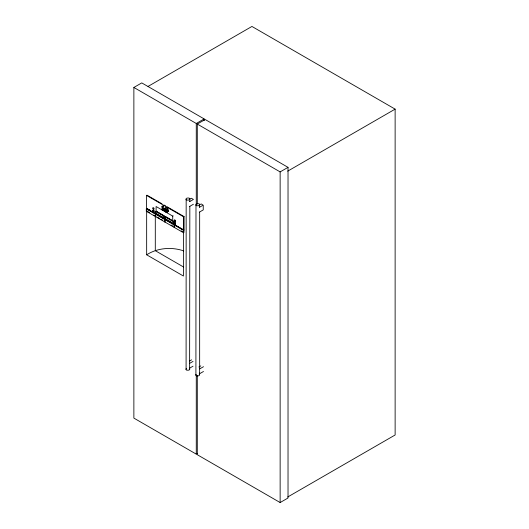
<?xml version="1.0" encoding="UTF-8"?>
<svg xmlns="http://www.w3.org/2000/svg" width="529" height="529" viewBox="0 0 529 529"><rect width="100%" height="100%" fill="white"/><g stroke="black" fill="none" stroke-linecap="round" stroke-linejoin="round"><path stroke-width="0.79" d="M167.071 209.834C165.974 206.76 162.297 208.558 164.545 211.005C165.683 213.544 169.531 211.415 165.637 210.152L165.637 210.773C167.938 212.367 163.983 211.045 164.493 209.504C164.638 208.109 166.384 209.239 166.628 210.033L168.05 209.266C167.614 208.214 165.478 206.561 164.869 208.247M166.873 211.574C168.612 212.4 168.85 209.266 166.615 209.583L165.637 210.152M189.838 206.343L189.62 369.606A2.228 1.289 0 0 1 188.635 370.174L186.988 370.221A1.693 0.979 0 0 1 186.089 369.698L186.168 198.633A2.228 1.289 0 0 1 187.16 198.064L188.8 198.018A1.693 0.979 0 0 1 189.699 198.54L189.838 201.384M189.838 198.911L189.62 199.486A2.228 1.289 0 0 1 188.635 200.055L186.988 200.101A1.693 0.979 0 0 1 186.089 199.585L185.95 199.215M199.658 373.044L199.44 375.273A2.228 1.289 0 0 1 198.448 375.841L196.808 375.888A1.693 0.979 0 0 1 195.909 375.372L195.988 204.306A2.228 1.289 0 0 1 196.98 203.738L198.62 203.691A1.693 0.979 0 0 1 199.519 204.207L199.658 207.057M185.95 369.328L186.168 368.753A2.228 1.289 0 0 1 186.585 368.422M199.658 204.578L199.44 205.153A2.228 1.289 0 0 1 198.448 205.728L196.808 205.768A1.693 0.979 0 0 1 195.909 205.252L195.77 204.882M195.77 374.995L195.988 374.42M165.022 210.813L165.994 210.251L165.491 208.717L164.519 209.279M183.418 232.634L183.418 276.026L146.659 254.799C157.47 247.856 171.68 246.719 183.728 250.905M197.582 453.366L196.266 454.127L133.87 418.102L133.87 87.457L141.759 82.901L204.148 118.926L204.148 120.572M148.067 86.412L251.93 26.45L395.13 109.126L395.13 434.983L287.71 496.995M133.87 87.457L196.266 123.475L204.148 118.926M197.291 204.049L197.291 124.07L205.173 119.514L288.027 167.349L288.027 498.001L280.139 502.55L197.291 454.715L197.291 375.557M166.952 206.687L184.066 216.566L184.066 229.745L183.616 230.003L146.533 208.598L146.533 195.419L146.983 195.161M146.533 208.598L146.983 208.333M146.308 208.869L146.758 208.611L155.962 213.928L155.513 214.185L146.308 208.869L146.308 211.269L183.497 232.74L183.953 232.476L183.953 230.082L174.742 224.765L174.292 225.03L174.292 227.424L174.742 227.166M146.308 211.269L146.758 211.005L146.758 208.611M162.615 209.537L163.534 210.066L163.534 210.694L161.98 209.801L161.98 206.323L162.958 205.761L163.587 206.125L163.587 208.968L162.615 209.537L162.615 206.687L163.587 206.125M164.354 217.571L163.904 217.829L155.718 213.108L155.718 211.428L156.167 211.17L163.673 215.501M155.718 213.108L156.167 212.843M155.638 214.258L156.088 213.994L165.293 219.31L164.843 219.568L155.638 214.258L155.638 216.652M164.493 209.504L165.471 208.942M164.519 209.755L165.491 209.193M164.579 210.02L165.557 209.458M164.691 210.284L165.663 209.722M164.836 210.555L165.815 209.993M166.628 210.033L168.05 209.266M165.445 211.23L166.417 210.668M165.683 211.395L166.959 210.965M167.309 211.111L168.282 210.549M167.309 211.263L168.288 210.701M167.296 211.481L168.275 210.912M166.318 212.268L168.229 211.111M166.503 212.281L168.162 211.283M166.675 212.261L168.063 211.435M189.448 199.38L191.379 198.263L193.422 199.446L189.561 201.675M155.718 211.428L163.904 216.149L164.354 215.892M165.127 216.864L165.577 216.599L173.763 221.327L173.314 221.585L165.127 216.864L165.127 218.537L173.314 223.264L173.763 223M165.127 218.537L165.577 218.279M164.969 219.641L165.418 219.383L174.623 224.699L174.173 224.957L164.969 219.641L164.969 222.035M172.725 216.103L172.725 220.897L156.101 211.296L156.101 206.508L172.725 216.103L173.175 215.845M189.561 206.469L193.422 204.24M199.268 205.047L201.199 203.936L202.561 204.723M199.38 207.348L203.242 205.113L203.242 209.907L199.38 212.136M146.533 195.419L183.616 216.824L184.066 216.566M174.623 227.093L174.173 227.351L174.173 224.957M197.291 124.07L280.139 171.905L288.027 167.349M174.292 225.03L183.497 230.34L183.953 230.082M287.71 171.145L395.13 109.126M189.706 360.963L191.637 359.846M189.818 363.258L193.039 361.4M189.818 368.052L193.039 366.194M198.878 367L200.808 365.889M203.5 366.696L199.638 368.925L199.638 373.719L203.5 371.49M147.697 195.571L161.96 203.804M164.096 205.04L165.524 205.86M161.98 206.323L162.615 206.687M148.411 209.16L149.839 209.98M154.832 212.863L156.253 213.69M161.246 216.573L162.674 217.393M173.367 223.569L175.509 224.805M147.465 211.415L149.595 212.645M153.84 215.091L155.962 216.321L155.513 216.579L155.513 214.185M157.503 217.207L159.626 218.437M161.047 219.251L162.463 220.071M171.079 225.05L172.5 225.863M181.116 230.842L182.531 231.662M183.503 266.966L155.295 250.68L155.295 216.295M167.389 209.14L167.607 209.471M189.699 368.653L189.838 369.024M199.658 374.697L199.519 374.32A1.693 0.979 0 0 0 199.155 374.016M280.139 171.905L280.139 502.55M199.658 212.01L199.658 368.911M196.266 123.475L196.266 204.287M196.266 374.968L196.266 454.127M183.616 216.824L183.616 230.003M183.497 230.34L183.497 232.74M173.314 221.585L173.314 223.264M164.843 219.568L164.843 221.968M163.904 216.149L163.904 217.829M146.659 211.408L146.659 254.799M152.841 210.608A0.906 0.522 60 0 0 153.879 211.653A0.906 0.522 60 0 0 153.694 210.284A0.906 0.522 60 0 0 152.841 210.608M152.769 210.648A0.906 0.522 60 0 0 153.807 211.693A0.906 0.522 60 0 0 153.622 210.324A0.906 0.522 60 0 0 152.769 210.648M152.841 208.208A0.906 0.522 60 0 0 153.879 209.253A0.906 0.522 60 0 0 153.694 207.89A0.906 0.522 60 0 0 152.841 208.208M174.319 223.007A0.906 0.522 60 0 0 175.357 224.051A0.906 0.522 60 0 0 175.172 222.689A0.906 0.522 60 0 0 174.319 223.007M174.253 223.046A0.906 0.522 60 0 0 175.291 224.091A0.906 0.522 60 0 0 175.106 222.722A0.906 0.522 60 0 0 174.253 223.046M174.319 220.613A0.906 0.522 60 0 0 175.357 221.658A0.906 0.522 60 0 0 175.172 220.289A0.906 0.522 60 0 0 174.319 220.613M174.253 220.653A0.906 0.522 60 0 0 175.291 221.697A0.906 0.522 60 0 0 175.106 220.328A0.906 0.522 60 0 0 174.253 220.653"/></g></svg>
